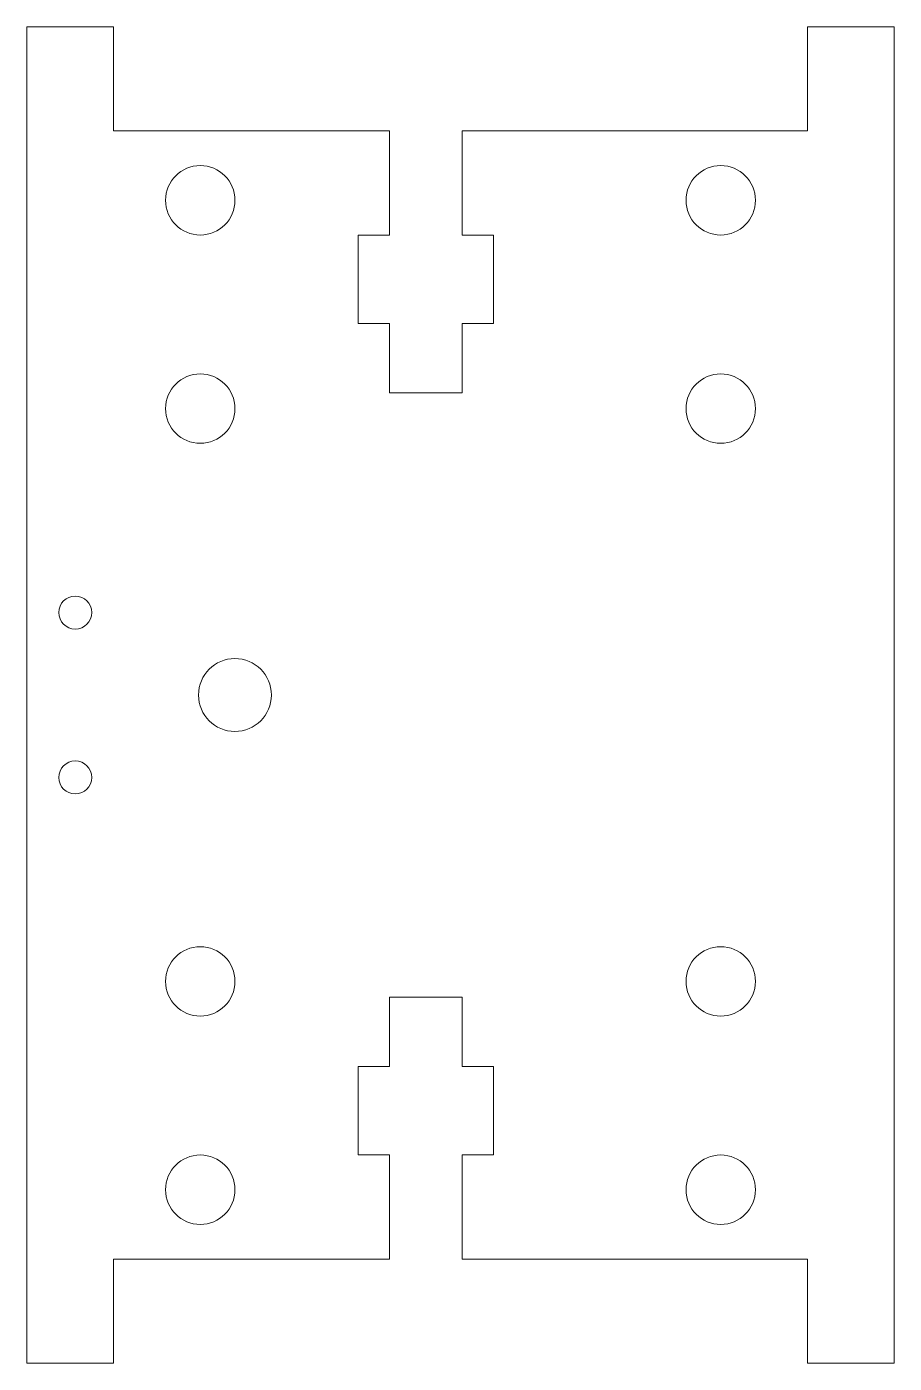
# Model space of a CAD drawing. Header units: millimetres. Extents: x -50 to 0, y -6 to 71.
import ezdxf

# ---------------------------------------------------------------- set-up
doc = ezdxf.new("R2010")
doc.units = ezdxf.units.MM

msp = doc.modelspace()

# ---------------------------------------------------------------- linework, layer by layer
at = {"color": 7, "linetype": 'Continuous', "lineweight": 15}
for p, q in [((-50, 71), (-50, -6)), ((-50, 71), (-45, 71)), ((-45, 71), (-45, 65)), ((-5, 71), (-5, 65)), ((-5, 71), (0, 71)), ((0, -6), (0, 71)), ((-29.1, 65), (-45, 65)), ((-29.1, 65), (-29.1, 59)), ((-24.9, 59), (-24.9, 65)), ((-5, 65), (-24.9, 65)), ((-29.1, 59), (-30.9, 59)), ((-30.9, 59), (-30.9, 53.9)), ((-23.1, 59), (-24.9, 59)), ((-23.1, 53.9), (-23.1, 59)), ((-30.9, 53.9), (-29.1, 53.9)), ((-29.1, 53.9), (-29.1, 49.9)), ((-24.9, 49.9), (-24.9, 53.9)), ((-24.9, 53.9), (-23.1, 53.9)), ((-29.1, 49.9), (-24.9, 49.9)), ((-24.9, 15.1), (-29.1, 15.1)), ((-29.1, 15.1), (-29.1, 11.1)), ((-24.9, 11.1), (-24.9, 15.1)), ((-29.1, 11.1), (-30.9, 11.1)), ((-30.9, 11.1), (-30.9, 6)), ((-23.1, 11.1), (-24.9, 11.1)), ((-23.1, 6), (-23.1, 11.1)), ((-30.9, 6), (-29.1, 6)), ((-29.1, 6), (-29.1, 0)), ((-24.9, 0), (-24.9, 6)), ((-24.9, 6), (-23.1, 6)), ((-45, -6), (-45, 0)), ((-45, 0), (-29.1, 0)), ((-24.9, 0), (-5, 0)), ((-5, -6), (-5, 0)), ((-50, -6), (-45, -6)), ((-5, -6), (0, -6))]:
    msp.add_line(p, q, dxfattribs=at)
for centre, radius in [((-40, 61), 2), ((-10, 61), 2), ((-40, 49), 2), ((-10, 49), 2), ((-47.2, 37.25), 0.95), ((-38, 32.5), 2.1), ((-47.2, 27.75), 0.95), ((-40, 16), 2), ((-10, 16), 2), ((-40, 4), 2), ((-10, 4), 2)]:
    msp.add_circle(centre, radius, dxfattribs=at)

doc.saveas('drawing.dxf')
